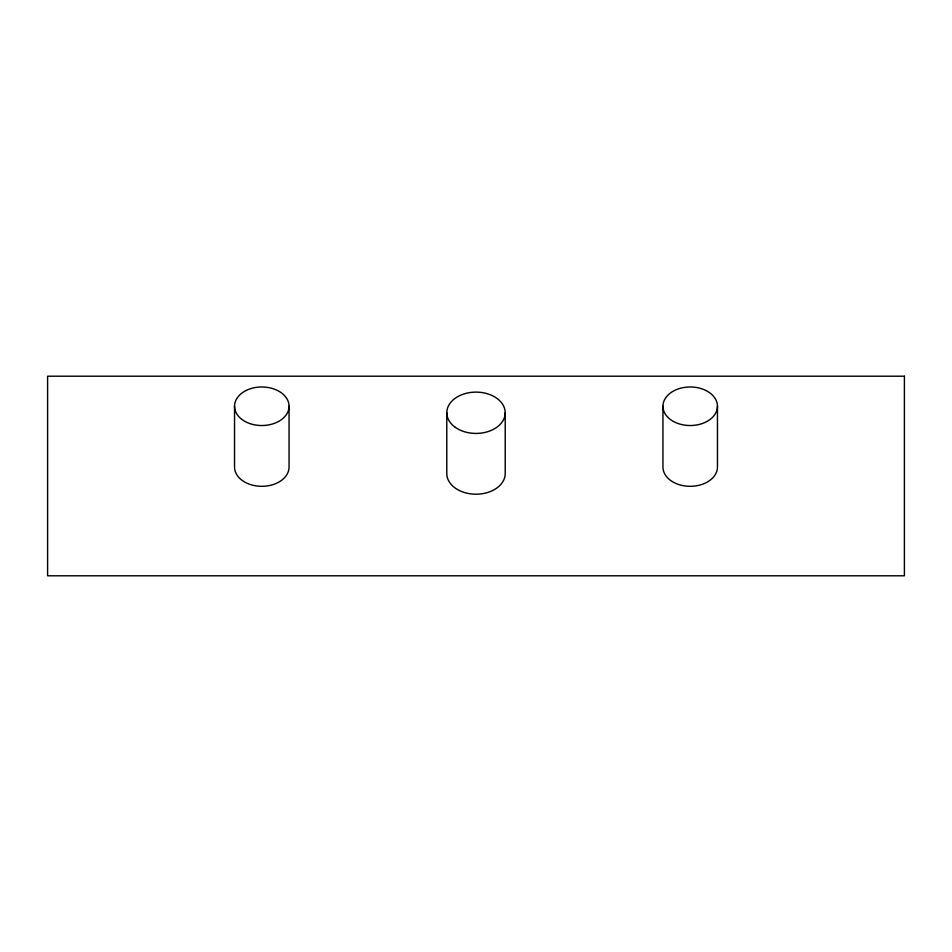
<?xml version="1.0" encoding="UTF-8"?>
<svg xmlns="http://www.w3.org/2000/svg" width="952" height="952" viewBox="0 0 952 952"><rect width="100%" height="100%" fill="white"/><g stroke="black" fill="none" stroke-linecap="round" stroke-linejoin="round"><path stroke-width="1.43" d="M717.463 406.254A27.263 19.278 0 0 1 676.574 422.95A27.263 19.278 0 0 1 676.574 389.558A27.263 19.278 0 0 1 717.463 406.254L717.463 467.039A27.263 19.278 0 0 1 690.2 486.317A27.263 19.278 0 0 1 662.937 467.039L662.937 406.254M505.214 412.775L505.214 473.549A29.215 20.658 0 0 1 476 494.207A29.215 20.658 0 0 1 446.785 473.549L446.785 412.775M289.063 406.254A27.263 19.278 0 0 1 248.174 422.95A27.263 19.278 0 0 1 248.174 389.558A27.263 19.278 0 0 1 289.063 406.254L289.063 467.039A27.263 19.278 0 0 1 261.8 486.317A27.263 19.278 0 0 1 234.537 467.039L234.537 406.254M904.4 376.207L47.6 376.207L47.6 575.793L904.4 575.793L904.4 376.207M455.342 427.377A29.215 20.658 0 0 0 504.215 418.118A29.215 20.658 0 0 0 468.443 392.819A29.215 20.658 0 0 0 455.342 427.377"/></g></svg>
